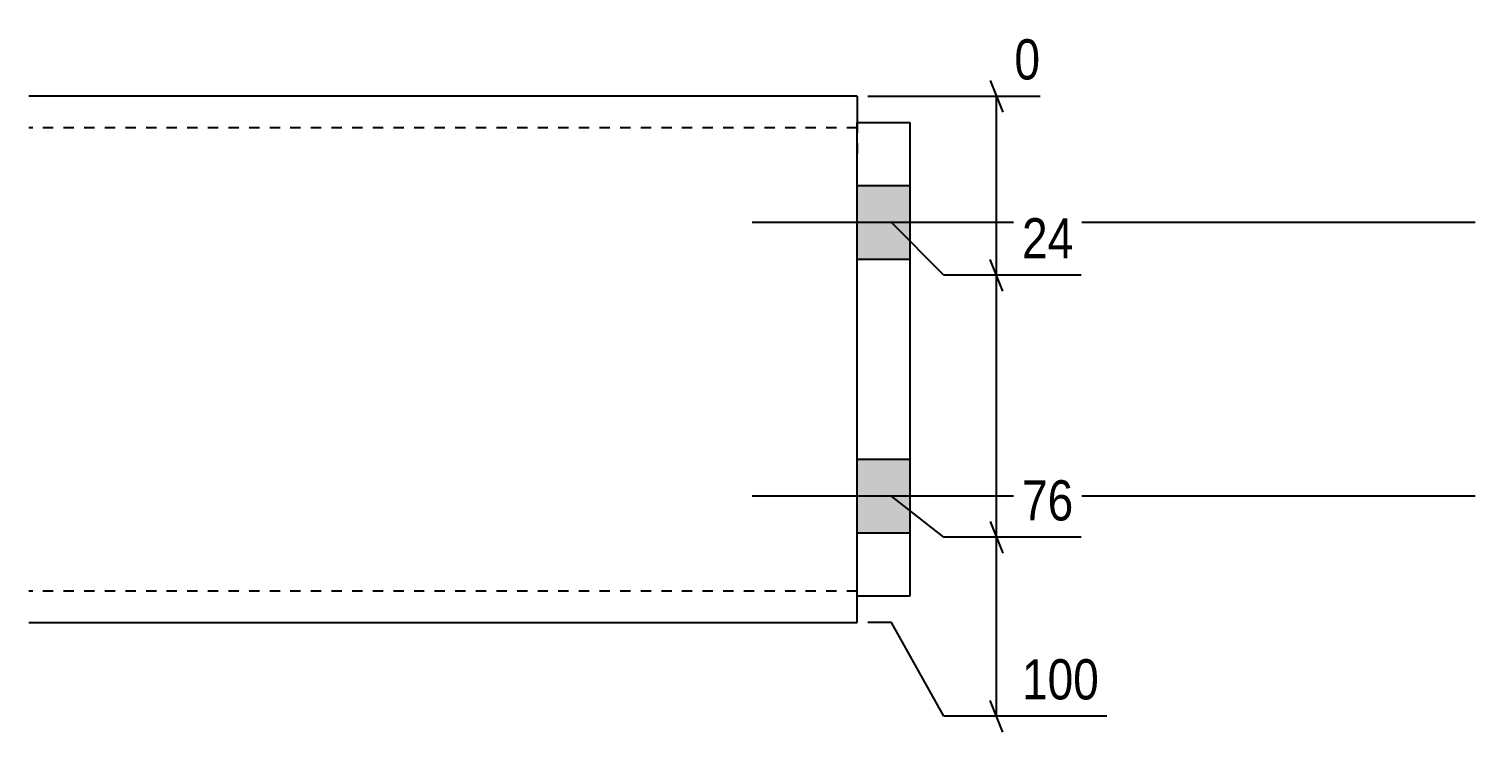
# Model space of a CAD drawing. Header units: millimetres. Extents: x 14 to 27735, y 5 to 844.
# Drawn here: x 19616.4 to 19891.4, y 4.8 to 138.4 of the extents above; entities that cross this region are included whole.
import ezdxf

# ---------------------------------------------------------------- set-up
doc = ezdxf.new("R2010")
doc.units = ezdxf.units.MM
doc.linetypes.add('DXK_LINE_DOT2', pattern=[3.9198, 1.9599, -1.9599])
doc.layers.add('MÅLSÆTNING', color=7, linetype='Continuous')
doc.layers.add('STÅL', color=7, linetype='Continuous')
doc.styles.add('Arial Narrow', font='ARIALN.TTF', dxfattribs={"height": 0.2})

msp = doc.modelspace()

# ---------------------------------------------------------------- hatches: boundary and pattern name
at = {"layer": 'STÅL', "linetype": 'Continuous'}
for points in [[(19773.93, 108.6), (19773.93, 94.6), (19783.93, 94.6), (19783.93, 108.6)], [(19773.93, 56.6), (19773.93, 42.6), (19783.93, 42.6), (19783.93, 56.6)]]:
    msp.add_hatch(color=96, dxfattribs=at).paths.add_polyline_path(points)

# ---------------------------------------------------------------- linework, layer by layer
at = {"layer": 'MÅLSÆTNING', "color": 7, "linetype": 'Continuous'}
for p, q in [((19799.23, 128.6), (19801.63, 122.6)), ((19775.93, 125.6), (19808.7, 125.6)), ((19800.43, 91.6), (19800.43, 125.6)), ((19780.43, 101.6), (19775.93, 101.6)), ((19780.43, 101.6), (19775.93, 101.6)), ((19790.43, 91.6), (19780.43, 101.6)), ((19790.43, 91.6), (19780.43, 101.6)), ((19801.63, 88.6), (19799.23, 94.6)), ((19801.63, 88.6), (19799.23, 94.6)), ((19816.49, 91.6), (19790.43, 91.6)), ((19816.49, 91.6), (19790.43, 91.6)), ((19800.43, 41.8), (19800.43, 91.6)), ((19780.43, 49.6), (19775.93, 49.6)), ((19780.43, 49.6), (19775.93, 49.6)), ((19790.43, 41.8), (19780.43, 49.6)), ((19790.43, 41.8), (19780.43, 49.6)), ((19799.23, 44.8), (19801.63, 38.8)), ((19799.23, 44.8), (19801.63, 38.8)), ((19816.49, 41.8), (19790.43, 41.8)), ((19816.49, 41.8), (19790.43, 41.8)), ((19800.43, 7.8), (19800.43, 41.8)), ((19780.43, 25.6), (19775.93, 25.6)), ((19790.43, 7.8), (19780.43, 25.6)), ((19801.63, 4.8), (19799.23, 10.8)), ((19821.37, 7.8), (19790.43, 7.8))]:
    msp.add_line(p, q, dxfattribs=at)
at = {"layer": 'STÅL', "color": 2, "linetype": 'Continuous'}
for p, q in [((19773.93, 125.6), (19616.43, 125.6)), ((19773.93, 125.6), (19773.93, 124.69)), ((19773.93, 124.69), (19773.93, 120.6)), ((19773.93, 30.6), (19773.93, 120.6)), ((19773.93, 120.6), (19783.93, 120.6)), ((19783.93, 120.6), (19783.93, 30.6)), ((19783.93, 30.6), (19773.93, 30.6)), ((19773.93, 25.6), (19773.93, 30.6)), ((19616.43, 25.6), (19773.93, 25.6))]:
    msp.add_line(p, q, dxfattribs=at)
at = {"layer": 'STÅL', "color": 7, "linetype": 'DXK_LINE_DOT2'}
for p, q in [((19773.93, 119.6), (19616.43, 119.6)), ((19773.93, 120.6), (19773.93, 113.6)), ((19773.93, 30.6), (19773.93, 113.6)), ((19773.93, 31.6), (19616.43, 31.6))]:
    msp.add_line(p, q, dxfattribs=at)
at = {"layer": 'STÅL', "color": 96, "linetype": 'Continuous'}
for p, q in [((19783.93, 108.6), (19773.93, 108.6)), ((19891.43, 101.6), (19753.93, 101.6)), ((19783.93, 94.6), (19773.93, 94.6)), ((19783.93, 56.6), (19773.93, 56.6)), ((19891.43, 49.6), (19753.93, 49.6)), ((19783.93, 42.6), (19773.93, 42.6))]:
    msp.add_line(p, q, dxfattribs=at)

# ---------------------------------------------------------------- wipeouts: each hides what was drawn before it
at = {"color": 0, "linetype": 'Continuous'}
msp.add_wipeout([(19821.51, 9.4), (19821.51, 20.6), (19803.68, 20.6), (19803.68, 9.4)], dxfattribs=at).dxf.layer = 'MÅLSÆTNING'

# ---------------------------------------------------------------- next in the draw order: texts
at = {"layer": 'MÅLSÆTNING', "color": 3, "linetype": 'Continuous', "style": 'Arial Narrow'}
msp.add_text('100', height=7.635, dxfattribs=at).set_placement((19805.28, 11))

# ---------------------------------------------------------------- next in the draw order: wipeouts: each hides what was drawn before it
at = {"color": 0, "linetype": 'Continuous'}
for points in [[(19810.3, 127.2), (19810.3, 138.4), (19802.23, 138.4), (19802.23, 127.2)], [(19816.63, 93.2), (19816.63, 104.4), (19803.68, 104.4), (19803.68, 93.2)], [(19816.63, 43.4), (19816.63, 54.6), (19803.68, 54.6), (19803.68, 43.4)]]:
    msp.add_wipeout(points, dxfattribs=at).dxf.layer = 'MÅLSÆTNING'

# ---------------------------------------------------------------- next in the draw order: texts
at = {"layer": 'MÅLSÆTNING', "color": 3, "linetype": 'Continuous', "style": 'Arial Narrow'}
for s, height, p in [('0', 7.64, (19803.83, 128.8)), ('24', 7.635, (19805.28, 94.8)), ('76', 7.635, (19805.28, 45))]:
    msp.add_text(s, height=height, dxfattribs=at).set_placement(p)

doc.saveas('drawing.dxf')
